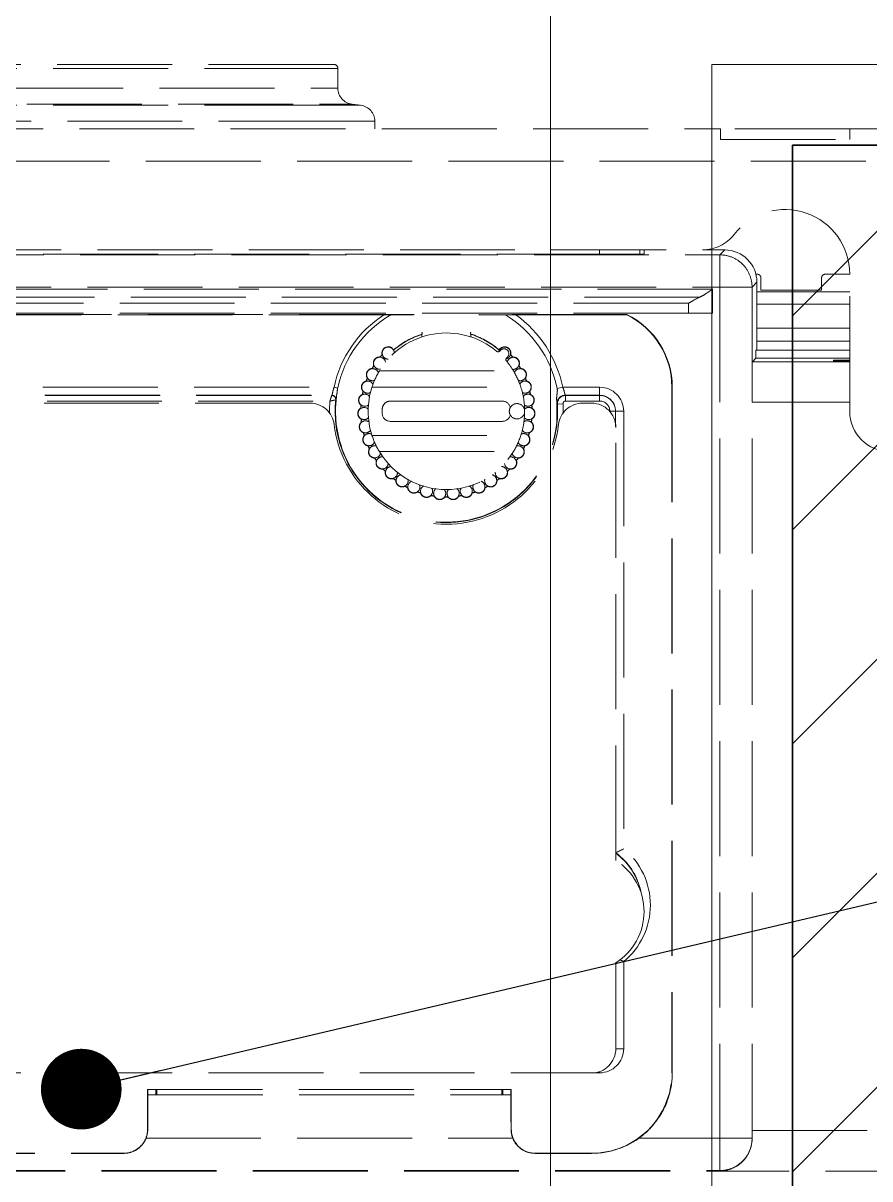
# Model space of a CAD drawing. Header units: inches. Extents: x 258415 to 640093, y 441672 to 945769.
# Drawn here: x 312039.6 to 312144.6, y 467786 to 467929.2 of the extents above; entities that cross this region are included whole.
import ezdxf

# ---------------------------------------------------------------- set-up
doc = ezdxf.new("R2010")
doc.units = ezdxf.units.IN
doc.header["$MEASUREMENT"] = 0
doc.linetypes.add('AM_DIN_F_W050', pattern=[6.25, 4.75, -1.5])
doc.layers.add('CQ Marble', color=6, linetype='Continuous', lineweight=0)
for name, color, linetype in [('CQ SANITARY WARES', 212, 'Continuous'), ('CQ Wall plan', 3, 'Continuous'), ('CQ_callout', 34, 'Continuous'), ('grab bar', 7, 'Continuous'), ('SANITARY WARES', 212, 'Continuous'), ('xref grd floor$2$CQ Wall hatch_CHB', 8, 'Continuous')]:
    doc.layers.add(name, color=color, linetype=linetype)
doc.styles.get("Standard").update_dxf_attribs({"font": 'arial.ttf'})
doc.dimstyles.get("Standard").update_dxf_attribs({"dimtxt": 0.18, "dimasz": 0.18, "dimexe": 0.18, "dimexo": 0.0625, "dimgap": 0.09, "dimtad": 0, "dimtih": 1, "dimtoh": 1, "dimdec": 4, "dimzin": 0, "dimdsep": 46, "dimtxsty": 'Standard', "dimcen": 0.09, "dimadec": 0, "dimazin": 0, "dimtfac": 1, "dimtdec": 4, "dimtofl": 0, "dimtmove": 0, "dimatfit": 3, "dimfxl": 1, "dimtolj": 1, "dimtzin": 0, "dimarcsym": 0})

# ---------------------------------------------------------------- blocks, each defined once
blk = doc.blocks.new('ff-12 wall plan')
at = {"layer": 'xref grd floor$2$CQ Wall hatch_CHB'}
h = blk.add_hatch(dxfattribs=at)
h.set_pattern_fill('ANSI31,_O', color=8, scale=150)
h.set_pattern_definition([(45, (0, 0), (-13.25825215, 13.25825215), [])])
h.paths.add_polyline_path([(310981.99, 467914.11), (311282.49, 467914.11), (311282.49, 467714.09), (310981.99, 467714.09)])
h.paths.add_polyline_path([(312135.01, 467914.09), (312435.44, 467914.09), (312435.44, 467714.09), (312135.01, 467714.09)])
at = {"layer": 'CQ Wall plan', "elevation": 0}
blk.add_lwpolyline([(312435.44, 467914.11), (312135.01, 467914.11), (312135.01, 467714.09), (311307.99, 467714.09), (311282.49, 467714.09), (311282.49, 467914.11), (310981.99, 467914.11)], dxfattribs=at)
blk.add_lwpolyline([(312135.01, 467914.09), (312435.44, 467914.09), (312435.44, 467714.09), (312135.01, 467714.09)], close=True, dxfattribs=at)
blk = doc.blocks.new('ff-12 marble')
at = {"layer": 'CQ Marble', "elevation": 0}
for points in [[(312405.44, 469434.09), (312405.44, 467944.11), (312105.01, 467944.11), (312105.01, 467744.09), (311312.49, 467744.09), (311312.49, 467944.11), (311011.99, 467944.11), (311011.99, 469644.09), (310851.99, 469644.09), (310851.99, 467944.11)], [(312425.44, 469439.09), (312425.44, 467924.11), (312125.01, 467924.11), (312125.01, 467724.09), (311292.49, 467724.09), (311292.49, 467924.11), (310991.99, 467924.11), (310991.99, 469624.09), (310871.99, 469624.09), (310871.99, 467944.11)]]:
    blk.add_lwpolyline(points, dxfattribs=at)
blk = doc.blocks.new('tece profil_9300080 top')
at = {"layer": 'SANITARY WARES', "color": 8, "linetype": 'AM_DIN_F_W050', "lineweight": 0, "ltscale": 3}
for p, q in [((334512.57, 481289.62), (334614.88, 481289.62)), ((334614.93, 481289.63), (334614.88, 481289.63)), ((334614.93, 481289.56), (334614.88, 481289.62)), ((334710.32, 481289.63), (334614.93, 481289.63)), ((334710.32, 481289.56), (334614.93, 481289.56)), ((334614.93, 481285.56), (334614.93, 481289.56)), ((334637.82, 481287.43), (334630.82, 481287.43)), ((334630.82, 481287.42), (334630.82, 481287.43)), ((334637.82, 481287.42), (334630.82, 481287.42)), ((334637.82, 481287.42), (334637.82, 481287.43)), ((334732.82, 481287.43), (334688.82, 481287.43)), ((334688.82, 481287.43), (334688.82, 481287.42)), ((334732.82, 481287.42), (334688.82, 481287.42)), ((334610.93, 481180.09), (334610.93, 481285.56)), ((334610.93, 481285.56), (334614.93, 481285.56)), ((334614.93, 481180.09), (334614.93, 481285.56)), ((334625.03, 481285.56), (334614.93, 481285.56)), ((334686.08, 481285.56), (334640.56, 481285.56)), ((334610.92, 481284.62), (334512.57, 481284.62)), ((334640.77, 481284.47), (334640.81, 481284.47)), ((334640.77, 481284.47), (334640.77, 481279.53)), ((334685.84, 481284.47), (334685.87, 481284.47)), ((334685.87, 481284.47), (334685.87, 481279.53)), ((334685.87, 481279.53), (334640.77, 481279.53)), ((334685.82, 481280.17), (334640.82, 481280.17)), ((334641.82, 481279.53), (334641.82, 481280.17)), ((334641.93, 481280.17), (334641.93, 481279.53)), ((334684.72, 481280.17), (334684.72, 481279.53)), ((334684.82, 481280.17), (334684.82, 481279.53)), ((334620.82, 481192.47), (334620.82, 481277.47)), ((334620.87, 481277.47), (334620.82, 481277.47)), ((334620.87, 481192.47), (334620.87, 481277.47)), ((334629.82, 481277.46), (334629.82, 481277.28)), ((334629.82, 481277.46), (334630.69, 481277.46)), ((334790.82, 481277.47), (334630.82, 481277.47)), ((334626.84, 481263.66), (334626.84, 481274.47)), ((334626.84, 481274.47), (334627.82, 481274.47)), ((334627.82, 481274.47), (334627.82, 481263.82)), ((334627.82, 481251.13), (334627.82, 481197.47)), ((334626.84, 481195.47), (334626.84, 481249.69)), ((334646.85, 481205.98), (334646.83, 481205.96)), ((334647.36, 481206.04), (334647.34, 481206.06)), ((334648.57, 481206.16), (334648.55, 481206.14)), ((334649.09, 481206.14), (334649.07, 481206.16)), ((334650.3, 481206.06), (334650.28, 481206.04)), ((334643.6, 481204.8), (334643.59, 481204.77)), ((334644.06, 481205.02), (334644.04, 481205.03)), ((334645.17, 481205.52), (334645.16, 481205.5)), ((334645.67, 481205.67), (334645.65, 481205.68)), ((334652, 481205.68), (334651.97, 481205.67)), ((334653.61, 481205.03), (334653.58, 481205.02)), ((334642.16, 481203.83), (334642.15, 481203.8)), ((334642.58, 481204.13), (334642.55, 481204.13)), ((334655.09, 481204.13), (334655.06, 481204.13)), ((334655.49, 481203.8), (334655.48, 481203.83)), ((334640.14, 481201.68), (334640.12, 481201.68)), ((334640.89, 481202.64), (334640.89, 481202.62)), ((334641.26, 481203.01), (334641.24, 481203)), ((334656.41, 481203), (334656.38, 481203)), ((334656.75, 481202.61), (334656.75, 481202.64)), ((334657.52, 481201.68), (334657.5, 481201.68)), ((334639.25, 481200.2), (334639.23, 481200.19)), ((334639.84, 481201.26), (334639.84, 481201.24)), ((334657.13, 481200.47), (334640.51, 481200.47)), ((334657.8, 481201.24), (334657.8, 481201.26)), ((334658.41, 481200.19), (334658.39, 481200.2)), ((334639.02, 481199.74), (334639.03, 481199.71)), ((334658.61, 481199.71), (334658.62, 481199.73)), ((334627.84, 481195.47), (334627.84, 481197.34)), ((334638.46, 481198.09), (334638.47, 481198.07)), ((334658.05, 481198.47), (334639.6, 481198.47)), ((334659.05, 481198.57), (334659.03, 481198.59)), ((334659.17, 481198.07), (334659.18, 481198.09)), ((334627.86, 481195.47), (334627.86, 481197.16)), ((334635.14, 481196.84), (334635.15, 481194.1)), ((334638.17, 481196.38), (334638.19, 481196.36)), ((334638.25, 481196.9), (334638.23, 481196.88)), ((334655.77, 481196.72), (334641.87, 481196.72)), ((334659.41, 481196.88), (334659.4, 481196.89)), ((334659.45, 481196.36), (334659.47, 481196.38)), ((334598.82, 481195.47), (334598.82, 481178.47)), ((334626.84, 481195.47), (334627.84, 481195.47)), ((334627.86, 481195.47), (334627.84, 481195.47)), ((334628.56, 481195.47), (334627.86, 481195.47)), ((334630.82, 481194.47), (334631.94, 481194.47)), ((334634.36, 481194.53), (334635.06, 481194.58)), ((334635.06, 481194.58), (334635.08, 481194.56)), ((334638.16, 481195.17), (334638.14, 481195.15)), ((334638.17, 481194.65), (334638.18, 481194.63)), ((334656.77, 481195.22), (334656.77, 481195.72)), ((334659.46, 481194.63), (334659.47, 481194.65)), ((334659.5, 481195.14), (334659.49, 481195.16)), ((334665.7, 481194.47), (334752.14, 481194.47)), ((334610.92, 481194.33), (334598.82, 481194.33)), ((334629.82, 481194.21), (334629.82, 481193.51)), ((334634.06, 481194.21), (334629.82, 481194.21)), ((334634.06, 481193.51), (334629.82, 481193.51)), ((334629.82, 481193.51), (334629.82, 481193.49)), ((334629.82, 481192.49), (334629.82, 481193.49)), ((334634.09, 481193.49), (334629.82, 481193.49)), ((334634.06, 481194.21), (334634.06, 481193.51)), ((334634.06, 481193.51), (334634.09, 481193.49)), ((334638.35, 481193.45), (334638.33, 481193.42)), ((334641.87, 481194.22), (334655.77, 481194.22)), ((334659.31, 481193.42), (334659.3, 481193.44)), ((334662.51, 481194.04), (334662.54, 481194.07)), ((334662.54, 481194.07), (334662.69, 481194.1)), ((334663.01, 481193.49), (334663.04, 481193.51)), ((334754.83, 481193.49), (334663.01, 481193.49)), ((334754.8, 481193.51), (334663.04, 481193.51)), ((334754.58, 481194.21), (334663.26, 481194.21)), ((334620.82, 481192.47), (334620.87, 481192.47)), ((334634.39, 481192.49), (334629.82, 481192.49)), ((334635.09, 481192.64), (334634.39, 481192.49)), ((334638.44, 481192.94), (334638.46, 481192.92)), ((334638.81, 481191.78), (334638.8, 481191.75)), ((334658.05, 481192.47), (334639.6, 481192.47)), ((334658.84, 481191.75), (334658.83, 481191.78)), ((334662.75, 481192.49), (334662.3, 481192.59)), ((334755.09, 481192.49), (334662.75, 481192.49)), ((334638.99, 481191.29), (334639.01, 481191.28)), ((334639.54, 481190.21), (334639.54, 481190.18)), ((334657.13, 481190.47), (334640.51, 481190.47)), ((334658.1, 481190.18), (334658.1, 481190.21)), ((334610.88, 481189.33), (334598.82, 481189.33)), ((334598.82, 481189.28), (334600.82, 481189.28)), ((334600.82, 481189.15), (334598.82, 481189.15)), ((334598.82, 481188.9), (334610.45, 481188.9)), ((334600.82, 481189.28), (334600.82, 481189.15)), ((334610.88, 481189.33), (334610.45, 481188.9)), ((334610.45, 481188.9), (334610.45, 481187.9)), ((334639.79, 481189.75), (334639.82, 481189.75)), ((334640.52, 481188.78), (334640.52, 481188.75)), ((334641.35, 481188.86), (334641.25, 481188.76)), ((334657.12, 481188.75), (334657.12, 481188.77)), ((334657.82, 481189.75), (334657.85, 481189.75)), ((334610.45, 481187.9), (334598.82, 481187.9)), ((334610.32, 481185.18), (334610.32, 481187.9)), ((334640.84, 481188.37), (334640.86, 481188.37)), ((334642.1, 481187.91), (334642.2, 481188.01)), ((334642.29, 481187.87), (334642.18, 481187.74)), ((334642.19, 481187.79), (334642.18, 481187.78)), ((334642.19, 481187.79), (334642.29, 481187.9)), ((334642.29, 481187.9), (334642.29, 481187.87)), ((334655.6, 481187.62), (334655.37, 481187.88)), ((334656.78, 481188.36), (334656.8, 481188.37)), ((334610.32, 481186.79), (334598.82, 481186.79)), ((334610.32, 481186.79), (334610.32, 481185.18)), ((334645.78, 481186.28), (334645.78, 481185.95)), ((334645.82, 481185.73), (334645.82, 481185.91)), ((334651.82, 481185.91), (334651.82, 481185.73)), ((334651.86, 481186.28), (334651.86, 481185.95)), ((334598.82, 481185.18), (334610.32, 481185.18)), ((334610.32, 481185.18), (334610.32, 481182.18)), ((334610.32, 481182.18), (334610.32, 481185.18)), ((334615.82, 481180.32), (334615.82, 481183.32)), ((334615.82, 481183.32), (334618.82, 481183.32)), ((334618.82, 481183.32), (334802.82, 481183.32)), ((334618.82, 481182.08), (334618.82, 481183.32)), ((334626.46, 481183.47), (334626.47, 481183.53)), ((334626.46, 481183.47), (334644.81, 481183.47)), ((334626.47, 481183.53), (334640.2, 481183.53)), ((334641.48, 481183.53), (334644.75, 481183.53)), ((334644.75, 481183.53), (334644.81, 481183.47)), ((334652.83, 481183.47), (334652.89, 481183.53)), ((334652.83, 481183.47), (334765.01, 481183.47)), ((334652.89, 481183.53), (334655.7, 481183.53)), ((334656.57, 481183.53), (334761.26, 481183.53)), ((334598.82, 481182.18), (334610.32, 481182.18)), ((334610.32, 481182.18), (334610.32, 481179.48)), ((334610.32, 481179.48), (334610.32, 481182.18)), ((334618.82, 481182.08), (334802.82, 481182.08)), ((334598.82, 481180.67), (334610.32, 481180.67)), ((334602.32, 481180.48), (334609.82, 481180.48)), ((334602.32, 481180.48), (334602.32, 481178.98)), ((334609.82, 481180.48), (334609.82, 481178.98)), ((334615.82, 481180.32), (334805.82, 481180.32)), ((334617.45, 481181.34), (334804.2, 481181.34)), ((334610.93, 481180.09), (334610.32, 481179.48)), ((334610.93, 481180.09), (334614.93, 481180.09)), ((334614.93, 481176.09), (334614.93, 481180.09)), ((334615.82, 481180.09), (334614.93, 481180.09)), ((334805.82, 481180.09), (334615.82, 481180.09)), ((334601.82, 481178.48), (334598.82, 481178.48)), ((334610.46, 481178.48), (334610.32, 481178.48)), ((334614.93, 481176.09), (334614.32, 481175.48)), ((334806.71, 481176.09), (334614.93, 481176.09)), ((334624.32, 481175.48), (334624.32, 481175.98)), ((334624.84, 481176), (334624.83, 481175.47)), ((334624.83, 481175.47), (334624.84, 481176)), ((334628.32, 481176.02), (334793.32, 481176.02)), ((334629.82, 481176.02), (334629.82, 481175.47)), ((334614.32, 481175.48), (334617.07, 481175.48)), ((334617.07, 481175.48), (334614.32, 481175.48)), ((334804.57, 481175.47), (334617.07, 481175.47)), ((334929.82, 481164.47), (334491.82, 481164.47)), ((334614.82, 481161.8), (334598.82, 481161.8)), ((334598.82, 481161.8), (334598.82, 481160.47)), ((334614.82, 481161.8), (334614.82, 481160.47)), ((334598.82, 481160.47), (334491.82, 481160.47)), ((334598.82, 481160.49), (334614.82, 481160.49)), ((334806.82, 481160.47), (334614.82, 481160.47)), ((334657.7, 481159.54), (334657.7, 481160.49)), ((334657.7, 481159.54), (334660.45, 481159.54)), ((334660.45, 481159.54), (334660.96, 481159.54)), ((334660.96, 481159.54), (334662.81, 481159.54)), ((334662.81, 481159.54), (334758.83, 481159.54)), ((334660.51, 481157.42), (334659.45, 481157.55)), ((334659.45, 481157.55), (334660.51, 481157.55)), ((334660.51, 481157.55), (334664.57, 481157.55)), ((334664.57, 481157.42), (334660.51, 481157.42)), ((334664.57, 481157.55), (334757.07, 481157.55)), ((334757.07, 481157.42), (334664.57, 481157.42)), ((334662.27, 481152.99), (334662.27, 481155.44)), ((334759.37, 481155.44), (334662.27, 481155.44)), ((334662.27, 481152.99), (334664.57, 481152.99)), ((334664.57, 481152.99), (334757.07, 481152.99)), ((334662.77, 481152.49), (334664.07, 481152.49)), ((334664.07, 481152.49), (334757.57, 481152.49))]:
    blk.add_line(p, q, dxfattribs=at)
for centre, radius, start, end in [((334630.82, 481277.47), 9.95, 90, 180), ((334637.82, 481284.47), 2.95, 0.0178, 90.0178), ((334630.82, 481277.47), 10, 168.463, 180), ((334629.82, 481274.47), 2.98, 90, 180), ((334630.82, 481274.47), 3, 90, 180), ((334632.57, 481256.67), 9.04, 129.3844, 230.6148), ((334631.82, 481257.47), 7.5, 122.231, 237.769), ((334609.7, 481227.4), 40.11, 63.9159, 64.7007), ((334632.57, 481256.67), 8.04, 192.5391, 233.913), ((334632.57, 481256.67), 8, 192.7519, 194.3615), ((334632.57, 481256.67), 8, 194.3615, 233.3499), ((334610.14, 481285.02), 39.07, 295.2928, 296.9184), ((334648.82, 481195.47), 14, 6.7563, 173.2437), ((334648.82, 481195.47), 13.74, 6.7242, 174.2851), ((334648.82, 481195.47), 13.79, 6.6919, 172.5005), ((334646.36, 481205.37), 0.776, 51.0872, 156.8328), ((334646.36, 481205.37), 0.75, 103.96, 139.2086), ((334646.36, 481205.37), 0.75, 68.7114, 103.96), ((334646.36, 481205.37), 0.75, 51.0872, 68.7114), ((334646.36, 481205.37), 0.75, 40.5041, 51.0872), ((334646.96, 481206.11), 0.2, 231.0872, 279.9384), ((334646.96, 481206.11), 0.174, 231.0872, 279.9384), ((334648.82, 481195.47), 10.63, 98.6716, 99.9384), ((334648.82, 481195.47), 10.6, 99.5161, 99.9384), ((334648.82, 481195.47), 10.6, 99.0939, 99.5161), ((334648.82, 481195.47), 10.6, 98.6716, 99.0939), ((334647.19, 481206.15), 0.174, 278.6716, 327.5228), ((334647.19, 481206.15), 0.2, 278.6716, 327.5228), ((334647.99, 481205.64), 0.75, 147.5228, 168.832), ((334647.99, 481205.64), 0.776, 41.7772, 147.5228), ((334647.99, 481205.64), 0.75, 129.8986, 147.5228), ((334647.99, 481205.64), 0.75, 94.65, 129.8986), ((334647.99, 481205.64), 0.75, 59.4014, 94.65), ((334647.99, 481205.64), 0.75, 41.7772, 59.4014), ((334647.99, 481205.64), 0.75, 31.1941, 41.7772), ((334648.7, 481206.27), 0.2, 221.7772, 270.6284), ((334647.99, 481205.64), 0.75, 318.9321, 22.0315), ((334648.7, 481206.27), 0.174, 221.7772, 270.6284), ((334647.99, 481205.64), 0.75, 22.0315, 31.1941), ((334648.82, 481195.47), 10.63, 89.3616, 90.6284), ((334648.82, 481195.47), 10.6, 90.2061, 90.6284), ((334648.82, 481195.47), 10.6, 89.3616, 90.2061), ((334649.65, 481205.64), 0.75, 159.522, 221.0537), ((334648.94, 481206.27), 0.174, 269.3616, 318.2128), ((334648.94, 481206.27), 0.2, 269.3616, 318.2128), ((334649.65, 481205.64), 0.75, 138.2128, 159.522), ((334649.65, 481205.64), 0.776, 32.4672, 138.2128), ((334649.65, 481205.64), 0.75, 120.5886, 138.2128), ((334649.65, 481205.64), 0.75, 85.34, 120.5886), ((334649.65, 481205.64), 0.75, 32.4672, 85.34), ((334649.65, 481205.64), 0.75, 309.2896, 21.8841), ((334649.65, 481205.64), 0.75, 21.8841, 32.4672), ((334650.45, 481206.15), 0.2, 212.4672, 261.3184), ((334650.45, 481206.15), 0.174, 212.4672, 261.3184), ((334648.82, 481195.47), 10.63, 80.0516, 81.3184), ((334648.82, 481195.47), 10.6, 80.8961, 81.3184), ((334648.82, 481195.47), 10.6, 80.0516, 80.8961), ((334651.28, 481205.37), 0.75, 128.9028, 150.212), ((334650.69, 481206.11), 0.2, 260.0516, 308.9028), ((334650.69, 481206.11), 0.174, 260.0516, 308.9028), ((334651.28, 481205.37), 0.776, 23.1572, 128.9028), ((334651.28, 481205.37), 0.75, 111.2786, 128.9028), ((334651.28, 481205.37), 0.75, 76.03, 111.2786), ((334651.28, 481205.37), 0.75, 23.1572, 76.03), ((334648.82, 481195.47), 9.7, 31.0285, 148.9715), ((334643.33, 481204.07), 0.776, 69.7072, 175.4528), ((334643.33, 481204.07), 0.75, 122.58, 175.4528), ((334643.33, 481204.07), 0.75, 69.7072, 122.58), ((334643.66, 481204.96), 0.2, 249.7072, 298.5584), ((334643.33, 481204.07), 0.75, 59.1241, 69.7072), ((334643.66, 481204.96), 0.174, 249.7072, 298.5584), ((334643.33, 481204.07), 0.75, 49.9615, 59.1241), ((334648.82, 481195.47), 10.63, 117.2916, 118.5584), ((334648.82, 481195.47), 10.6, 117.7139, 118.5584), ((334643.33, 481204.07), 0.75, 347.0496, 49.9615), ((334648.82, 481195.47), 10.6, 117.2916, 117.7139), ((334643.87, 481205.07), 0.174, 297.2916, 346.1428), ((334643.87, 481205.07), 0.2, 297.2916, 346.1428), ((334644.79, 481204.84), 0.776, 60.3972, 166.1428), ((334644.79, 481204.84), 0.75, 166.1428, 187.4567), ((334644.79, 481204.84), 0.75, 187.4567, 248.2608), ((334644.79, 481204.84), 0.75, 148.5186, 166.1428), ((334644.79, 481204.84), 0.75, 113.27, 148.5186), ((334644.79, 481204.84), 0.75, 78.0214, 113.27), ((334644.79, 481204.84), 0.75, 60.3972, 78.0214), ((334644.79, 481204.84), 0.75, 49.8141, 60.3972), ((334645.26, 481205.67), 0.2, 240.3972, 289.2484), ((334645.26, 481205.67), 0.174, 240.3972, 289.2484), ((334644.79, 481204.84), 0.75, 42.3226, 49.8141), ((334648.82, 481195.47), 10.63, 107.9816, 109.2484), ((334648.82, 481195.47), 10.6, 108.8261, 109.2484), ((334644.79, 481204.84), 0.75, 39.088, 42.3226), ((334644.79, 481204.84), 0.75, 338.8452, 39.088), ((334648.82, 481195.47), 10.6, 108.4039, 108.8261), ((334648.82, 481195.47), 10.6, 107.9816, 108.4039), ((334645.49, 481205.75), 0.174, 287.9816, 336.8328), ((334645.49, 481205.75), 0.2, 287.9816, 336.8328), ((334646.36, 481205.37), 0.75, 156.8328, 178.1424), ((334646.36, 481205.37), 0.75, 178.1424, 239.7804), ((334646.36, 481205.37), 0.75, 139.2086, 156.8328), ((334646.36, 481205.37), 0.75, 31.3415, 40.5041), ((334646.36, 481205.37), 0.75, 329.1164, 31.3415), ((334647.99, 481205.64), 0.75, 168.832, 230.7), ((334651.28, 481205.37), 0.75, 150.212, 210.8657), ((334651.28, 481205.37), 0.75, 300.2132, 12.5742), ((334651.28, 481205.37), 0.75, 12.5742, 23.1572), ((334652.16, 481205.75), 0.2, 203.1572, 252.0084), ((334652.16, 481205.75), 0.174, 203.1572, 252.0084), ((334648.82, 481195.47), 10.6, 71.5861, 72.0084), ((334648.82, 481195.47), 10.63, 70.7416, 72.0084), ((334652.85, 481204.84), 0.75, 140.902, 201.1547), ((334648.82, 481195.47), 10.6, 70.7416, 71.5861), ((334652.85, 481204.84), 0.75, 137.6674, 140.902), ((334652.85, 481204.84), 0.75, 119.5928, 137.6674), ((334652.38, 481205.67), 0.2, 250.7416, 299.5928), ((334652.38, 481205.67), 0.174, 250.7416, 299.5928), ((334652.85, 481204.84), 0.776, 13.8472, 119.5928), ((334652.85, 481204.84), 0.75, 101.9686, 119.5928), ((334652.85, 481204.84), 0.75, 66.72, 101.9686), ((334652.85, 481204.84), 0.75, 291.7371, 3.2634), ((334652.85, 481204.84), 0.75, 31.4714, 66.72), ((334652.85, 481204.84), 0.75, 13.8472, 31.4714), ((334654.31, 481204.07), 0.75, 130.0285, 192.9458), ((334652.85, 481204.84), 0.75, 3.2634, 13.8472), ((334653.77, 481205.07), 0.2, 193.8472, 242.6984), ((334653.77, 481205.07), 0.174, 193.8472, 242.6984), ((334648.82, 481195.47), 10.6, 62.2761, 62.6984), ((334648.82, 481195.47), 10.63, 61.4316, 62.6984), ((334648.82, 481195.47), 10.6, 61.4316, 62.2761), ((334654.31, 481204.07), 0.75, 110.2828, 130.0285), ((334653.99, 481204.96), 0.2, 241.4316, 290.2828), ((334653.99, 481204.96), 0.174, 241.4316, 290.2828), ((334654.31, 481204.07), 0.776, 4.5372, 110.2828), ((334654.31, 481204.07), 0.75, 57.41, 110.2828), ((334654.31, 481204.07), 0.75, 4.5372, 57.41), ((334642.01, 481203.07), 0.776, 79.0172, 184.7628), ((334642.01, 481203.07), 0.75, 131.89, 184.7628), ((334642.01, 481203.07), 0.75, 79.0172, 131.89), ((334642.19, 481204), 0.2, 259.0172, 307.8684), ((334642.01, 481203.07), 0.75, 68.4341, 79.0172), ((334642.19, 481204), 0.174, 259.0172, 307.8684), ((334642.01, 481203.07), 0.75, 59.2715, 68.4341), ((334648.82, 481195.47), 10.63, 126.6016, 127.8684), ((334648.82, 481195.47), 10.6, 127.4461, 127.8684), ((334648.82, 481195.47), 10.6, 127.0239, 127.4461), ((334642.01, 481203.07), 0.75, 355.8711, 59.2715), ((334648.82, 481195.47), 10.6, 126.6016, 127.0239), ((334642.38, 481204.14), 0.174, 306.6016, 355.4528), ((334642.38, 481204.14), 0.2, 306.6016, 355.4528), ((334643.33, 481204.07), 0.75, 175.4528, 196.762), ((334643.33, 481204.07), 0.75, 196.762, 256.8703), ((334654.31, 481204.07), 0.75, 283.1103, 355.682), ((334655.63, 481203.07), 0.75, 122.282, 184.1202), ((334654.31, 481204.07), 0.75, 355.682, 4.5372), ((334655.26, 481204.14), 0.2, 184.5372, 233.3884), ((334655.26, 481204.14), 0.174, 184.5372, 233.3884), ((334648.82, 481195.47), 10.6, 52.9661, 53.3884), ((334648.82, 481195.47), 10.63, 52.1216, 53.3884), ((334648.82, 481195.47), 10.6, 52.1216, 52.9661), ((334655.63, 481203.07), 0.75, 100.9728, 122.282), ((334655.45, 481204), 0.2, 232.1216, 280.9728), ((334655.45, 481204), 0.174, 232.1216, 280.9728), ((334655.63, 481203.07), 0.776, 355.2272, 100.9728), ((334655.63, 481203.07), 0.75, 48.1, 100.9728), ((334655.63, 481203.07), 0.75, 355.2272, 48.1), ((334639.95, 481201.63), 0.174, 325.2216, 14.0728), ((334640.87, 481201.87), 0.776, 88.3272, 194.0728), ((334639.95, 481201.63), 0.2, 325.2216, 14.0728), ((334640.87, 481201.87), 0.75, 141.2, 194.0728), ((334640.87, 481201.87), 0.75, 194.0728, 215.382), ((334640.87, 481201.87), 0.75, 88.3272, 141.2), ((334640.9, 481202.82), 0.174, 268.3272, 317.1784), ((334640.9, 481202.82), 0.2, 268.3272, 317.1784), ((334640.87, 481201.87), 0.75, 77.7441, 88.3272), ((334648.82, 481195.47), 10.63, 135.9116, 137.1784), ((334640.87, 481201.87), 0.75, 5.2723, 77.7441), ((334648.82, 481195.47), 10.6, 136.7561, 137.1784), ((334648.82, 481195.47), 10.6, 136.3339, 136.7561), ((334648.82, 481195.47), 10.6, 135.9116, 136.3339), ((334641.06, 481202.99), 0.174, 315.9116, 4.7628), ((334641.06, 481202.99), 0.2, 315.9116, 4.7628), ((334642.01, 481203.07), 0.75, 184.7628, 206.072), ((334642.01, 481203.07), 0.75, 206.072, 267.2864), ((334655.63, 481203.07), 0.75, 272.6978, 346.3721), ((334656.77, 481201.86), 0.75, 112.972, 174.7151), ((334655.63, 481203.07), 0.75, 346.3721, 355.2272), ((334656.58, 481202.99), 0.2, 175.2272, 224.0784), ((334656.58, 481202.99), 0.174, 175.2272, 224.0784), ((334648.82, 481195.47), 10.6, 43.6561, 44.0784), ((334648.82, 481195.47), 10.63, 42.8116, 44.0784), ((334656.77, 481201.86), 0.75, 91.6628, 112.972), ((334648.82, 481195.47), 10.6, 43.2339, 43.6561), ((334648.82, 481195.47), 10.6, 42.8116, 43.2339), ((334656.74, 481202.81), 0.2, 222.8116, 271.6628), ((334656.74, 481202.81), 0.174, 222.8116, 271.6628), ((334656.77, 481201.86), 0.776, 345.9172, 91.6628), ((334656.77, 481201.86), 0.75, 38.79, 91.6628), ((334656.77, 481201.86), 0.75, 345.9172, 38.79), ((334656.77, 481201.86), 0.75, 337.0623, 345.9172), ((334657.69, 481201.63), 0.2, 165.9172, 214.7684), ((334657.69, 481201.63), 0.174, 165.9172, 214.7684), ((334593.82, 481195.47), 5, 0, 90), ((334639.94, 481200.5), 0.776, 97.6372, 203.3828), ((334639.94, 481200.5), 0.75, 150.51, 203.3828), ((334639.07, 481200.12), 0.174, 334.5316, 23.3828), ((334639.94, 481200.5), 0.75, 203.3828, 223.1285), ((334639.07, 481200.12), 0.2, 334.5316, 23.3828), ((334639.94, 481200.5), 0.75, 97.6372, 150.51), ((334648.82, 481195.47), 9.7, 148.9714, 161.9841), ((334639.82, 481201.44), 0.174, 277.6372, 326.4884), ((334639.82, 481201.44), 0.2, 277.6372, 326.4884), ((334639.94, 481200.5), 0.75, 87.0541, 97.6372), ((334648.82, 481195.47), 10.63, 145.2216, 146.4884), ((334648.82, 481195.47), 10.6, 146.0661, 146.4884), ((334639.94, 481200.5), 0.75, 15.2249, 87.0541), ((334648.82, 481195.47), 10.6, 145.2216, 146.0661), ((334640.87, 481201.87), 0.75, 215.382, 277.1693), ((334656.77, 481201.86), 0.75, 262.8186, 326.1715), ((334657.7, 481200.49), 0.75, 103.6623, 164.7588), ((334648.82, 481195.47), 9.7, 18.0159, 31.0286), ((334656.77, 481201.86), 0.75, 326.1715, 337.0623), ((334657.7, 481200.49), 0.75, 82.3528, 103.6623), ((334648.82, 481195.47), 10.6, 33.9239, 34.7684), ((334648.82, 481195.47), 10.63, 33.5016, 34.7684), ((334648.82, 481195.47), 10.6, 33.5016, 33.9239), ((334657.83, 481201.44), 0.2, 213.5016, 262.3528), ((334657.83, 481201.44), 0.174, 213.5016, 262.3528), ((334657.7, 481200.49), 0.776, 336.6072, 82.3528), ((334657.7, 481200.49), 0.75, 29.48, 82.3528), ((334657.7, 481200.49), 0.75, 327.7526, 336.6072), ((334657.7, 481200.49), 0.75, 336.6072, 29.48), ((334658.57, 481200.12), 0.2, 156.6072, 205.4584), ((334658.57, 481200.12), 0.174, 156.6072, 205.4584), ((334639.25, 481198.99), 0.776, 106.9472, 212.6928), ((334639.25, 481198.99), 0.75, 159.82, 195.0686), ((334639.25, 481198.99), 0.75, 195.0686, 212.6928), ((334639.25, 481198.99), 0.75, 106.9472, 159.82), ((334638.97, 481199.9), 0.174, 286.9472, 335.7984), ((334638.97, 481199.9), 0.2, 286.9472, 335.7984), ((334639.25, 481198.99), 0.75, 96.3636, 106.9472), ((334648.82, 481195.47), 10.63, 154.5316, 155.7984), ((334648.82, 481195.47), 10.6, 155.3761, 155.7984), ((334639.25, 481198.99), 0.75, 25.8472, 96.3636), ((334648.82, 481195.47), 10.6, 154.5316, 155.3761), ((334639.94, 481200.5), 0.75, 223.1285, 284.6104), ((334657.7, 481200.49), 0.75, 255.3814, 316.8615), ((334658.4, 481198.99), 0.75, 94.3546, 154.145), ((334657.7, 481200.49), 0.75, 316.8615, 327.7526), ((334658.4, 481198.99), 0.75, 73.0428, 94.3546), ((334648.82, 481195.47), 10.6, 24.6139, 25.4584), ((334648.82, 481195.47), 10.63, 24.1916, 25.4584), ((334648.82, 481195.47), 10.6, 24.1916, 24.6139), ((334658.67, 481199.9), 0.2, 204.1916, 253.0428), ((334658.67, 481199.9), 0.174, 204.1916, 253.0428), ((334658.4, 481198.99), 0.75, 55.4186, 73.0428), ((334658.4, 481198.99), 0.776, 327.2972, 73.0428), ((334658.4, 481198.99), 0.75, 20.17, 55.4186), ((334658.4, 481198.99), 0.75, 327.2972, 344.9214), ((334658.4, 481198.99), 0.75, 344.9214, 20.17), ((334630.82, 481197.47), 3, 180, 270), ((334638.8, 481197.4), 0.776, 116.2572, 222.0028), ((334638.8, 481197.4), 0.75, 169.13, 204.3786), ((334638.8, 481197.4), 0.75, 116.2572, 169.13), ((334638.38, 481198.25), 0.174, 296.2572, 345.1084), ((334638.38, 481198.25), 0.2, 296.2572, 345.1084), ((334638.8, 481197.4), 0.75, 105.6742, 116.2572), ((334648.82, 481195.47), 10.63, 163.8416, 165.1084), ((334648.82, 481195.47), 10.6, 164.6861, 165.1084), ((334638.45, 481198.48), 0.174, 343.8416, 32.6928), ((334648.82, 481195.47), 10.6, 163.8416, 164.6861), ((334638.8, 481197.4), 0.75, 34.1019, 105.6742), ((334639.25, 481198.99), 0.75, 212.6928, 230.7677), ((334638.45, 481198.48), 0.2, 343.8416, 32.6928), ((334639.25, 481198.99), 0.75, 230.7677, 234.002), ((334639.25, 481198.99), 0.75, 234.002, 276.612), ((334648.82, 481195.47), 9.7, 161.9843, 180), ((334639.25, 481198.99), 0.75, 276.612, 294.4254), ((334648.82, 481195.47), 9.7, 341.9843, 18.0157), ((334658.4, 481198.99), 0.75, 245.404, 263.378), ((334658.84, 481197.4), 0.75, 85.0426, 146.5441), ((334658.4, 481198.99), 0.75, 263.378, 305.988), ((334658.4, 481198.99), 0.75, 305.988, 309.2223), ((334658.4, 481198.99), 0.75, 309.2223, 318.4429), ((334658.84, 481197.4), 0.75, 63.7328, 85.0426), ((334658.4, 481198.99), 0.75, 318.4429, 327.2972), ((334659.19, 481198.48), 0.2, 147.2972, 196.1484), ((334648.82, 481195.47), 10.6, 15.7261, 16.1484), ((334659.19, 481198.48), 0.174, 147.2972, 196.1484), ((334648.82, 481195.47), 10.6, 15.3039, 15.7261), ((334648.82, 481195.47), 10.63, 14.8816, 16.1484), ((334648.82, 481195.47), 10.6, 14.8816, 15.3039), ((334659.26, 481198.25), 0.2, 194.8816, 243.7328), ((334659.26, 481198.25), 0.174, 194.8816, 243.7328), ((334658.84, 481197.4), 0.75, 46.1086, 63.7328), ((334658.84, 481197.4), 0.776, 317.9872, 63.7328), ((334658.84, 481197.4), 0.75, 10.86, 46.1086), ((334658.84, 481197.4), 0.75, 335.6114, 10.86), ((334631.94, 481197.47), 3, 270, 353.2437), ((334648.82, 481195.47), 13.79, 173.1671, 183.7207), ((334648.82, 481195.47), 13.79, 172.5005, 173.1671), ((334638.62, 481195.75), 0.776, 125.5672, 231.3128), ((334638.62, 481195.75), 0.75, 143.1914, 178.44), ((334638.62, 481195.75), 0.75, 125.5672, 143.1914), ((334638.8, 481197.4), 0.75, 204.3786, 222.0028), ((334638.07, 481196.52), 0.174, 305.5672, 354.4184), ((334638.07, 481196.52), 0.2, 305.5672, 354.4184), ((334638.62, 481195.75), 0.75, 114.9841, 125.5672), ((334638.1, 481196.76), 0.174, 353.1516, 42.0028), ((334648.82, 481195.47), 10.63, 173.1516, 174.4184), ((334638.8, 481197.4), 0.75, 222.0028, 243.312), ((334638.1, 481196.76), 0.2, 353.1516, 42.0028), ((334648.82, 481195.47), 10.6, 173.9961, 174.4184), ((334648.82, 481195.47), 10.6, 173.1516, 173.9961), ((334638.62, 481195.75), 0.75, 43.6482, 114.9841), ((334638.8, 481197.4), 0.75, 243.312, 304.0826), ((334640.07, 481195.47), 0.95, 29.7474, 180), ((334641.87, 481195.72), 1, 90, 167.2105), ((334640.07, 481195.47), 0.95, 0, 29.7474), ((334655.77, 481195.72), 1, 0, 90), ((334658.84, 481197.4), 0.75, 235.1926, 296.678), ((334659.02, 481195.75), 0.75, 75.732, 136.3834), ((334658.84, 481197.4), 0.75, 296.678, 309.1332), ((334659.02, 481195.75), 0.75, 54.4228, 75.732), ((334658.84, 481197.4), 0.75, 309.1332, 317.9872), ((334659.54, 481196.76), 0.2, 137.9872, 186.8384), ((334648.82, 481195.47), 10.6, 6.4161, 6.8384), ((334648.82, 481195.47), 10.6, 5.5716, 6.4161), ((334659.54, 481196.76), 0.174, 137.9872, 186.8384), ((334648.82, 481195.47), 10.63, 5.5716, 6.8384), ((334659.57, 481196.52), 0.2, 185.5716, 234.4228), ((334658.84, 481197.4), 0.75, 317.9872, 335.6114), ((334659.57, 481196.52), 0.174, 185.5716, 234.4228), ((334659.02, 481195.75), 0.75, 36.7986, 54.4228), ((334659.02, 481195.75), 0.776, 308.6772, 54.4228), ((334659.02, 481195.75), 0.75, 1.55, 36.7986), ((334648.82, 481195.47), 13.74, 350.9148, 6.7242), ((334648.82, 481195.47), 13.79, 5.3664, 6.6919), ((334648.82, 481195.47), 13.79, 354.1372, 5.3664), ((334665.7, 481197.47), 3, 186.7563, 270), ((334629.82, 481195.47), 2.98, 180, 270), ((334629.82, 481195.47), 1.98, 180, 270), ((334629.82, 481195.47), 1.96, 180, 270), ((334629.82, 481195.47), 1.26, 180, 270), ((334634.06, 481194.51), 1, 270.0159, 3.7061), ((334634.06, 481194.51), 0.3, 269.996, 3.7247), ((334634.09, 481194.49), 1, 270.0231, 3.7944), ((334648.82, 481195.47), 14.49, 178.8238, 183.7208), ((334638.62, 481195.75), 0.75, 178.44, 213.6886), ((334638.71, 481194.1), 0.776, 134.8772, 240.6228), ((334638.71, 481194.1), 0.75, 152.5014, 187.75), ((334638.62, 481195.75), 0.75, 213.6886, 231.3128), ((334638.71, 481194.1), 0.75, 134.8772, 152.5014), ((334638.03, 481195.01), 0.174, 2.4616, 51.3128), ((334638.62, 481195.75), 0.75, 231.3128, 252.622), ((334638.03, 481195.01), 0.2, 2.4616, 51.3128), ((334638.04, 481194.77), 0.174, 314.8772, 3.7284), ((334638.04, 481194.77), 0.2, 314.8772, 3.7284), ((334638.71, 481194.1), 0.75, 124.2941, 134.8772), ((334648.82, 481195.47), 10.63, 182.4616, 183.7284), ((334648.82, 481195.47), 10.6, 182.4616, 183.3061), ((334648.82, 481195.47), 10.6, 183.3061, 183.7284), ((334638.71, 481194.1), 0.75, 115.1315, 124.2941), ((334638.62, 481195.75), 0.75, 252.622, 313.3244), ((334638.71, 481194.1), 0.75, 52.9379, 115.1315), ((334648.82, 481195.47), 9.7, 180, 198.0157), ((334640.07, 481195.47), 0.95, 180, 330.2526), ((334640.07, 481195.47), 0.95, 330.2526, 0), ((334641.87, 481195.22), 1, 192.7895, 270), ((334655.77, 481195.22), 1, 270, 0), ((334658.93, 481194.1), 0.75, 66.422, 127.0503), ((334659.02, 481195.75), 0.75, 226.1645, 299.8236), ((334658.93, 481194.1), 0.75, 45.1128, 66.422), ((334658.93, 481194.1), 0.776, 299.3672, 45.1128), ((334659.02, 481195.75), 0.75, 299.8236, 308.6772), ((334648.82, 481195.47), 10.6, 356.2616, 357.1061), ((334659.6, 481194.77), 0.2, 176.2616, 225.1128), ((334659.61, 481195.01), 0.2, 128.6772, 177.5284), ((334648.82, 481195.47), 10.6, 357.1061, 357.5284), ((334648.82, 481195.47), 10.63, 356.2616, 357.5284), ((334659.6, 481194.77), 0.174, 176.2616, 225.1128), ((334659.61, 481195.01), 0.174, 128.6772, 177.5284), ((334658.93, 481194.1), 0.75, 27.4886, 45.1128), ((334659.02, 481195.75), 0.75, 308.6772, 326.3014), ((334658.93, 481194.1), 0.75, 352.24, 27.4886), ((334659.02, 481195.75), 0.75, 326.3014, 1.55), ((334648.82, 481195.47), 14.49, 355.0123, 1.1756), ((334638.71, 481194.1), 0.75, 187.75, 222.9986), ((334638.71, 481194.1), 0.75, 222.9986, 240.6228), ((334638.25, 481193.27), 0.174, 11.7716, 60.6228), ((334638.71, 481194.1), 0.75, 240.6228, 261.932), ((334638.25, 481193.27), 0.2, 11.7716, 60.6228), ((334648.82, 481195.47), 10.63, 191.7716, 193.0384), ((334648.82, 481195.47), 10.6, 191.7716, 192.1939), ((334638.3, 481193.04), 0.174, 324.1872, 13.0384), ((334648.82, 481195.47), 10.6, 192.1939, 192.6161), ((334638.3, 481193.04), 0.2, 324.1872, 13.0384), ((334639.07, 481192.48), 0.75, 133.6041, 144.1872), ((334648.82, 481195.47), 10.6, 192.6161, 193.0384), ((334639.07, 481192.48), 0.75, 124.4415, 133.6041), ((334638.71, 481194.1), 0.75, 261.932, 322.4391), ((334639.07, 481192.48), 0.75, 62.0496, 124.4415), ((334658.57, 481192.48), 0.75, 57.112, 118.6111), ((334658.93, 481194.1), 0.75, 218.2085, 290.5141), ((334658.57, 481192.48), 0.75, 53.8735, 57.112), ((334658.57, 481192.48), 0.75, 35.8028, 53.8735), ((334659.34, 481193.04), 0.2, 166.9516, 215.8028), ((334648.82, 481195.47), 10.6, 346.9516, 347.7961), ((334648.82, 481195.47), 10.63, 346.9516, 348.2184), ((334659.34, 481193.04), 0.174, 166.9516, 215.8028), ((334648.82, 481195.47), 10.6, 347.7961, 348.2184), ((334658.93, 481194.1), 0.75, 290.5141, 299.3672), ((334659.39, 481193.27), 0.2, 119.3672, 168.2184), ((334659.39, 481193.27), 0.174, 119.3672, 168.2184), ((334658.93, 481194.1), 0.75, 299.3672, 352.24), ((334663.01, 481193.99), 0.5, 174.0382, 269.9957), ((334630.82, 481192.47), 10, 180, 244.1581), ((334630.82, 481192.47), 9.95, 180, 244.089), ((334648.82, 481195.47), 14.73, 191.6808, 234.1899), ((334648.82, 481195.47), 14.02, 191.6805, 238.4189), ((334639.07, 481192.48), 0.776, 144.1872, 249.9328), ((334639.07, 481192.48), 0.75, 161.8114, 197.06), ((334639.07, 481192.48), 0.75, 197.06, 232.3086), ((334639.07, 481192.48), 0.75, 144.1872, 161.8114), ((334639.07, 481192.48), 0.75, 232.3086, 249.9328), ((334638.74, 481191.59), 0.174, 21.0816, 69.9328), ((334639.07, 481192.48), 0.75, 249.9328, 271.2431), ((334638.74, 481191.59), 0.2, 21.0816, 69.9328), ((334648.82, 481195.47), 10.63, 201.0816, 202.3484), ((334648.82, 481195.47), 10.6, 201.0816, 201.5039), ((334648.82, 481195.47), 10.6, 201.5039, 202.3484), ((334639.07, 481192.48), 0.75, 271.2431, 331.0229), ((334639.68, 481190.94), 0.75, 72.3787, 132.188), ((334648.82, 481195.47), 9.7, 198.0156, 211.0284), ((334648.82, 481195.47), 13.78, 299.951, 347.9105), ((334648.82, 481195.47), 14.24, 302.9717, 347.9105), ((334648.82, 481195.47), 9.7, 328.9716, 341.9844), ((334657.96, 481190.94), 0.75, 47.802, 107.6094), ((334658.57, 481192.48), 0.75, 208.9655, 281.2045), ((334648.82, 481195.47), 10.6, 337.6416, 338.4861), ((334648.82, 481195.47), 10.63, 337.6416, 338.9084), ((334648.82, 481195.47), 10.6, 338.4861, 338.9084), ((334658.9, 481191.59), 0.2, 110.0572, 158.9084), ((334658.57, 481192.48), 0.75, 281.2045, 290.0572), ((334658.9, 481191.59), 0.174, 110.0572, 158.9084), ((334658.57, 481192.48), 0.75, 290.0572, 342.93), ((334658.57, 481192.48), 0.776, 290.0572, 35.8028), ((334658.57, 481192.48), 0.75, 18.1786, 35.8028), ((334658.57, 481192.48), 0.75, 342.93, 18.1786), ((334639.68, 481190.94), 0.776, 153.4972, 259.2428), ((334639.68, 481190.94), 0.75, 153.4972, 206.37), ((334638.83, 481191.37), 0.174, 333.4972, 22.3484), ((334638.83, 481191.37), 0.2, 333.4972, 22.3484), ((334639.68, 481190.94), 0.75, 142.9141, 153.4972), ((334639.68, 481190.94), 0.75, 206.37, 259.2428), ((334639.68, 481190.94), 0.75, 135.4269, 142.9141), ((334639.68, 481190.94), 0.75, 132.188, 135.4269), ((334639.68, 481190.94), 0.75, 259.2428, 280.5562), ((334639.5, 481190.01), 0.2, 30.3916, 79.2428), ((334639.5, 481190.01), 0.174, 30.3916, 79.2428), ((334639.68, 481190.94), 0.75, 280.5562, 323.1631), ((334640.54, 481189.53), 0.75, 81.1461, 143.0615), ((334639.68, 481190.94), 0.75, 323.1631, 340.565), ((334648.82, 481195.47), 9.7, 211.0285, 219.8364), ((334648.82, 481195.47), 9.7, 230.1636, 328.9715), ((334657.1, 481189.52), 0.75, 38.492, 99.5319), ((334657.96, 481190.94), 0.75, 199.4247, 216.8269), ((334657.96, 481190.94), 0.75, 216.8269, 271.8945), ((334658.14, 481190.01), 0.2, 100.7472, 149.5984), ((334657.96, 481190.94), 0.75, 271.8945, 280.7472), ((334658.14, 481190.01), 0.174, 100.7472, 149.5984), ((334657.96, 481190.94), 0.776, 280.7472, 26.4928), ((334657.96, 481190.94), 0.75, 280.7472, 333.62), ((334657.96, 481190.94), 0.75, 44.5631, 47.802), ((334657.96, 481190.94), 0.75, 26.4928, 44.5631), ((334658.81, 481191.37), 0.2, 157.6416, 206.4928), ((334658.81, 481191.37), 0.174, 157.6416, 206.4928), ((334657.96, 481190.94), 0.75, 333.62, 26.4928), ((334648.82, 481195.47), 10.63, 210.3916, 211.6584), ((334648.82, 481195.47), 10.6, 210.3916, 210.8139), ((334648.82, 481195.47), 10.6, 210.8139, 211.6584), ((334640.54, 481189.53), 0.776, 162.8072, 268.5528), ((334639.63, 481189.81), 0.174, 342.8072, 31.6584), ((334640.54, 481189.53), 0.75, 162.8072, 215.68), ((334639.63, 481189.81), 0.2, 342.8072, 31.6584), ((334640.54, 481189.53), 0.75, 152.2241, 162.8072), ((334640.54, 481189.53), 0.75, 143.0615, 152.2241), ((334640.54, 481189.53), 0.75, 215.68, 268.5528), ((334640.54, 481189.53), 0.75, 268.5528, 289.862), ((334640.51, 481188.58), 0.2, 39.7016, 88.5528), ((334640.51, 481188.58), 0.174, 39.7016, 88.5528), ((334648.82, 481195.47), 10.63, 219.7016, 220.9684), ((334648.82, 481195.47), 10.6, 219.7016, 220.1239), ((334640.54, 481189.53), 0.75, 289.862, 350.0828), ((334641.61, 481188.26), 0.75, 129.5009, 152.3715), ((334641.68, 481188.33), 0.6, 135, 315), ((334641.61, 481188.26), 0.75, 124.3038, 129.5009), ((334641.61, 481188.26), 0.75, 113.8365, 124.3038), ((334641.61, 481188.26), 0.75, 103.9318, 113.8365), ((334641.14, 481189.07), 0.3, 315, 39.8364), ((334656.03, 481188.26), 0.75, 29.182, 90.8699), ((334657.1, 481189.52), 0.75, 190.1685, 262.5856), ((334648.82, 481195.47), 10.63, 319.0216, 320.2884), ((334648.82, 481195.47), 10.6, 319.8661, 320.2884), ((334657.13, 481188.57), 0.2, 91.4372, 140.2884), ((334657.13, 481188.57), 0.174, 91.4372, 140.2884), ((334657.1, 481189.52), 0.75, 262.5856, 271.4372), ((334657.1, 481189.52), 0.776, 271.4372, 17.1828), ((334657.1, 481189.52), 0.75, 271.4372, 324.31), ((334657.1, 481189.52), 0.75, 35.2529, 38.492), ((334657.1, 481189.52), 0.75, 324.31, 17.1828), ((334657.1, 481189.52), 0.75, 17.1828, 35.2529), ((334658.01, 481189.8), 0.2, 148.3316, 197.1828), ((334648.82, 481195.47), 10.6, 328.3316, 329.1761), ((334658.01, 481189.8), 0.174, 148.3316, 197.1828), ((334648.82, 481195.47), 10.63, 328.3316, 329.5984), ((334648.82, 481195.47), 10.6, 329.1761, 329.5984), ((334648.82, 481195.47), 10.6, 220.1239, 220.5461), ((334648.82, 481195.47), 10.6, 220.5461, 220.9684), ((334640.67, 481188.39), 0.174, 352.1172, 40.9684), ((334640.67, 481188.39), 0.2, 352.1172, 40.9684), ((334641.61, 481188.26), 0.776, 172.1172, 317.1328), ((334641.61, 481188.26), 0.75, 161.5341, 172.1172), ((334641.61, 481188.26), 0.75, 172.1172, 224.99), ((334641.61, 481188.26), 0.75, 152.3715, 161.5341), ((334641.61, 481188.26), 0.75, 224.99, 317.0969), ((334642.41, 481187.8), 0.3, 50.1636, 135), ((334641.61, 481188.26), 0.75, 332.3896, 338.0453), ((334648.82, 481195.47), 10, 229.0952, 230.2621), ((334648.82, 481195.47), 10.03, 229.3535, 230.2671), ((334641.61, 481188.26), 0.75, 338.0453, 345.6032), ((334648.82, 481195.47), 10.03, 230.2671, 252.5894), ((334648.82, 481195.47), 10, 230.2621, 252.3011), ((334648.82, 481195.47), 10.03, 287.4106, 310.7861), ((334648.82, 481195.47), 10, 287.6989, 310.8441), ((334656.03, 481188.26), 0.75, 179.3427, 207.7091), ((334656.03, 481188.26), 0.75, 222.8931, 245.9198), ((334656.03, 481188.26), 0.776, 235.855, 7.8728), ((334656.03, 481188.26), 0.75, 245.9198, 315), ((334656.03, 481188.26), 0.75, 315, 7.8728), ((334656.03, 481188.26), 0.75, 7.8728, 29.182), ((334656.97, 481188.39), 0.2, 139.0216, 187.8728), ((334656.97, 481188.39), 0.174, 139.0216, 187.8728), ((334648.82, 481195.47), 10.6, 319.0216, 319.8661), ((334648.82, 481195.47), 10, 252.3011, 252.5424), ((334648.82, 481195.47), 10, 287.4576, 287.6989), ((334648.82, 481195.47), 10.2, 252.5051, 252.7002), ((334648.82, 481195.47), 10.2, 252.7002, 252.8954), ((334648.82, 481195.47), 10.2, 287.1046, 287.4949), ((334640.29, 481317.44), 133.91, 269.9608, 270.5078), ((334614.32, 481179.48), 4, 180, 270), ((334606.82, 481178.47), 8, 180, 322.0201), ((334617.07, 481170.47), 5, 90, 142.0201), ((334659.7, 481159.54), 2, 180, 263), ((334660.27, 481155.44), 2, 0, 83), ((334662.77, 481152.99), 0.5, 180, 270)]:
    blk.add_arc(centre, radius, start, end, dxfattribs=at)
for centre, major_axis, ratio, start_param, end_param in [((334640.56, 481279.47), (0, 15), 0.017455, -1.524014, -1.230933), ((334686.08, 481279.47), (0, 15), 0.017455, 1.230933, 1.524014), ((334640.56, 481279.47), (0, 15), 0.017455, -1.56728, -1.524014), ((334686.08, 481279.47), (0, 15), 0.017455, 1.524014, 1.56728), ((334610.34, 481186.79), (0, 2), 0.008727, 0.970247, 1.18026), ((334610.34, 481186.79), (0, 2), 0.008727, 1.18026, 1.57077), ((334601.82, 481178.98), (0, 0.5), 0.999997, -3.141593, -1.570796), ((334610.32, 481178.98), (0, 0.5), 0.999997, 1.570796, 3.141593), ((334614.32, 481179.48), (2.83, 2.83), 0.999924, 2.356233, 3.926953), ((334628.32, 481175.98), (4, 0), 0.008701, 1.570796, 3.141593)]:
    blk.add_ellipse(centre, major_axis=major_axis, ratio=ratio, start_param=start_param, end_param=end_param, dxfattribs=at)
for points, knots in [([(334610.92, 481285.57), (334610.92, 481286.19), (334611.19, 481287.36), (334612.22, 481288.68), (334613.5, 481289.44), (334614.43, 481289.61), (334614.88, 481289.62)], [0, 0, 0, 0, 0.297822, 0.555011, 0.78411, 1, 1, 1, 1]), ([(334610.93, 481285.56), (334610.93, 481286.08), (334611.14, 481287.14), (334612.03, 481288.46), (334613.36, 481289.36), (334614.41, 481289.56), (334614.93, 481289.56)], [0, 0, 0, 0, 0.250029, 0.5, 0.749971, 1, 1, 1, 1]), ([(334630.82, 481287.43), (334629.68, 481287.43), (334627.39, 481287.04), (334624.38, 481285.35), (334622.1, 481282.76), (334621.25, 481280.6), (334621.02, 481279.47)], [0, 0, 0, 0, 0.252596, 0.499921, 0.747397, 1, 1, 1, 1]), ([(334640.81, 481284.47), (334640.8, 481284.85), (334640.65, 481285.62), (334640.01, 481286.59), (334639.02, 481287.27), (334638.22, 481287.43), (334637.82, 481287.43)], [0, 0, 0, 0, 0.245208, 0.488961, 0.739535, 1, 1, 1, 1]), ([(334688.82, 481287.43), (334688.42, 481287.43), (334687.62, 481287.27), (334686.64, 481286.59), (334685.99, 481285.62), (334685.84, 481284.85), (334685.84, 481284.47)], [0, 0, 0, 0, 0.260563, 0.511033, 0.754784, 1, 1, 1, 1]), ([(334688.82, 481287.42), (334688.44, 481287.42), (334687.66, 481287.27), (334686.69, 481286.61), (334686.02, 481285.64), (334685.87, 481284.86), (334685.87, 481284.47)], [0, 0, 0, 0, 0.250043, 0.500002, 0.74996, 1, 1, 1, 1]), ([(334635.08, 481194.56), (334635.09, 481194.55), (334635.09, 481194.5), (334635.11, 481194.42), (334635.12, 481194.27), (334635.14, 481194.16), (334635.15, 481194.1)], [0, 0, 0, 0, 0.074577, 0.268398, 0.578901, 1, 1, 1, 1]), ([(334634.09, 481193.49), (334634.09, 481193.49), (334634.1, 481193.45), (334634.12, 481193.4), (334634.14, 481193.3), (334634.17, 481193.17), (334634.21, 481193.02), (334634.28, 481192.79), (334634.34, 481192.61), (334634.39, 481192.49)], [0, 0, 0, 0, 0.02411, 0.084759, 0.179911, 0.305798, 0.457217, 0.62783, 1, 1, 1, 1]), ([(334635.15, 481194.1), (334635.17, 481193.85), (334635.11, 481193.37), (334635.04, 481192.87), (334635.09, 481192.64)], [0, 0, 0, 0, 0.500566, 1, 1, 1, 1]), ([(334662.69, 481194.1), (334662.73, 481194.1), (334662.92, 481194.14), (334663.11, 481194.18), (334663.26, 481194.21)], [0, 0, 0, 0, 0.204142, 1, 1, 1, 1]), ([(334662.75, 481192.49), (334662.79, 481192.61), (334662.84, 481192.79), (334662.9, 481193.03), (334662.93, 481193.18), (334662.96, 481193.3), (334662.98, 481193.4), (334663, 481193.45), (334663, 481193.49), (334663.01, 481193.49)], [0, 0, 0, 0, 0.373563, 0.544183, 0.695351, 0.820954, 0.915886, 0.976325, 1, 1, 1, 1]), ([(334663.26, 481194.21), (334663.23, 481194.13), (334663.16, 481193.89), (334663.08, 481193.66), (334663.04, 481193.51)], [0, 0, 0, 0, 0.371265, 1, 1, 1, 1]), ([(334642.17, 481187.77), (334642.18, 481187.77), (334642.16, 481187.76), (334642.16, 481187.76), (334642.16, 481187.75)], [0, 0, 0, 0, 0.131972, 1, 1, 1, 1]), ([(334656.57, 481183.53), (334656.49, 481183.53), (334656.2, 481183.53), (334655.91, 481183.53), (334655.7, 481183.53)], [0, 0, 0, 0, 0.270609, 1, 1, 1, 1]), ([(334618.82, 481182.08), (334618.7, 481182.02), (334618.25, 481181.76), (334617.8, 481181.5), (334617.45, 481181.34)], [0, 0, 0, 0, 0.257013, 1, 1, 1, 1]), ([(334617.45, 481181.34), (334617.22, 481181.24), (334616.91, 481181.07), (334616.53, 481180.82), (334616.3, 481180.67), (334616.1, 481180.53), (334615.98, 481180.44), (334615.89, 481180.37), (334615.86, 481180.36), (334615.82, 481180.31), (334615.82, 481180.32)], [0, 0, 0, 0, 0.3833, 0.552376, 0.701318, 0.825775, 0.920298, 0.954591, 0.979562, 1, 1, 1, 1]), ([(334614.93, 481176.09), (334614.41, 481176.09), (334613.36, 481176.29), (334612.03, 481177.18), (334611.14, 481178.51), (334610.93, 481179.57), (334610.93, 481180.09)], [0, 0, 0, 0, 0.250035, 0.500011, 0.749989, 1, 1, 1, 1])]:
    blk.add_open_spline(points, degree=3, knots=knots, dxfattribs=at)
for points in [[(334662.3, 481192.59), (334662.35, 481192.82), (334662.35, 481193.07), (334662.39, 481193.3)], [(334662.54, 481194.07), (334662.53, 481193.93), (334662.57, 481193.78), (334662.67, 481193.68)], [(334662.67, 481193.68), (334662.76, 481193.58), (334662.9, 481193.51), (334663.04, 481193.51)]]:
    blk.add_open_spline(points, degree=3, dxfattribs=at)

msp = doc.modelspace()

# ---------------------------------------------------------------- block references
at = {"layer": 'CQ SANITARY WARES', "rotation": 180}
msp.add_blockref('tece profil_9300080 top', (646740.941, 949076.6, 0), dxfattribs=at)
at = {"layer": 'CQ Wall plan'}
msp.add_blockref('ff-12 wall plan', (0, 0), dxfattribs=at)
at = {"layer": 'grab bar'}
msp.add_blockref('ff-12 marble', (0, 0), dxfattribs=at)

# ---------------------------------------------------------------- leaders
at = {"layer": 'CQ_callout'}
msp.add_leader([(312046.858, 467797.126), (313194.38, 468067.104), (314046.088, 468067.104)], dimstyle='Standard', override={"dimasz": 10, "dimldrblk": 'Dot', "dimfxl": 0.1, "dimarcsym": 2}, dxfattribs=at)

doc.saveas('drawing.dxf')
